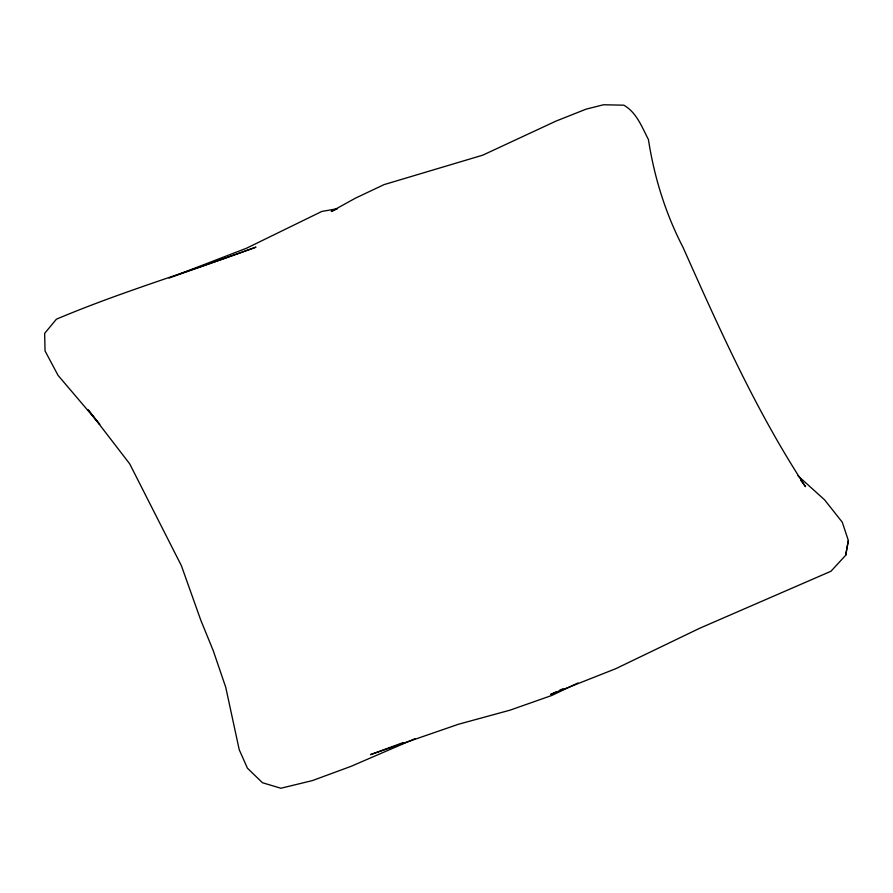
<?xml version="1.0" encoding="UTF-8"?>
<svg xmlns="http://www.w3.org/2000/svg" width="893" height="893" viewBox="0 0 893 893"><rect width="100%" height="100%" fill="white"/><g stroke="black" fill="none" stroke-linecap="round" stroke-linejoin="round"><path stroke-width="1.34" d="M556.797 691.595L550.546 694.475L615.757 668.701L699.665 628.27L830.948 571.263L845.671 555.29L848.35 540.533L842.278 522.204L824.596 499.846L797.985 475.813M845.671 555.29L848.35 540.533M578.028 682.966L551.729 695.48L510.026 710.169L458.5 724.245L370.506 754.641L403.022 742.641M559.308 690.445L563.059 688.726M414.888 738.757L351.116 766.317L312.293 780.627L280.871 788.24L262.475 782.737L247.428 768.192L239.224 749.718L225.739 687.275L213.271 650.763L200.769 620.133L181.379 565.671L129.675 463.813L88.429 410.177M88.362 410.043L99.759 424.409L58.045 375.361L45.041 350.927L44.65 333.379L56.415 319.181C121.548 291.643 189.617 271.684 255.967 247.149L169.045 278.069L246.769 248.109L321.77 211.462L337.487 208.694L331.303 211.496L355.336 198.213L383.99 184.639L482.8 155.148L555.959 121.113L586.109 109.147L603.534 104.76L623.839 105.184C636.664 112.54 641.955 127.085 648.441 139.598C654.189 177.071 665.564 213.617 683 247.316C719.524 329.193 756.226 411.494 805.531 486.663L800.742 480.311"/></g></svg>
